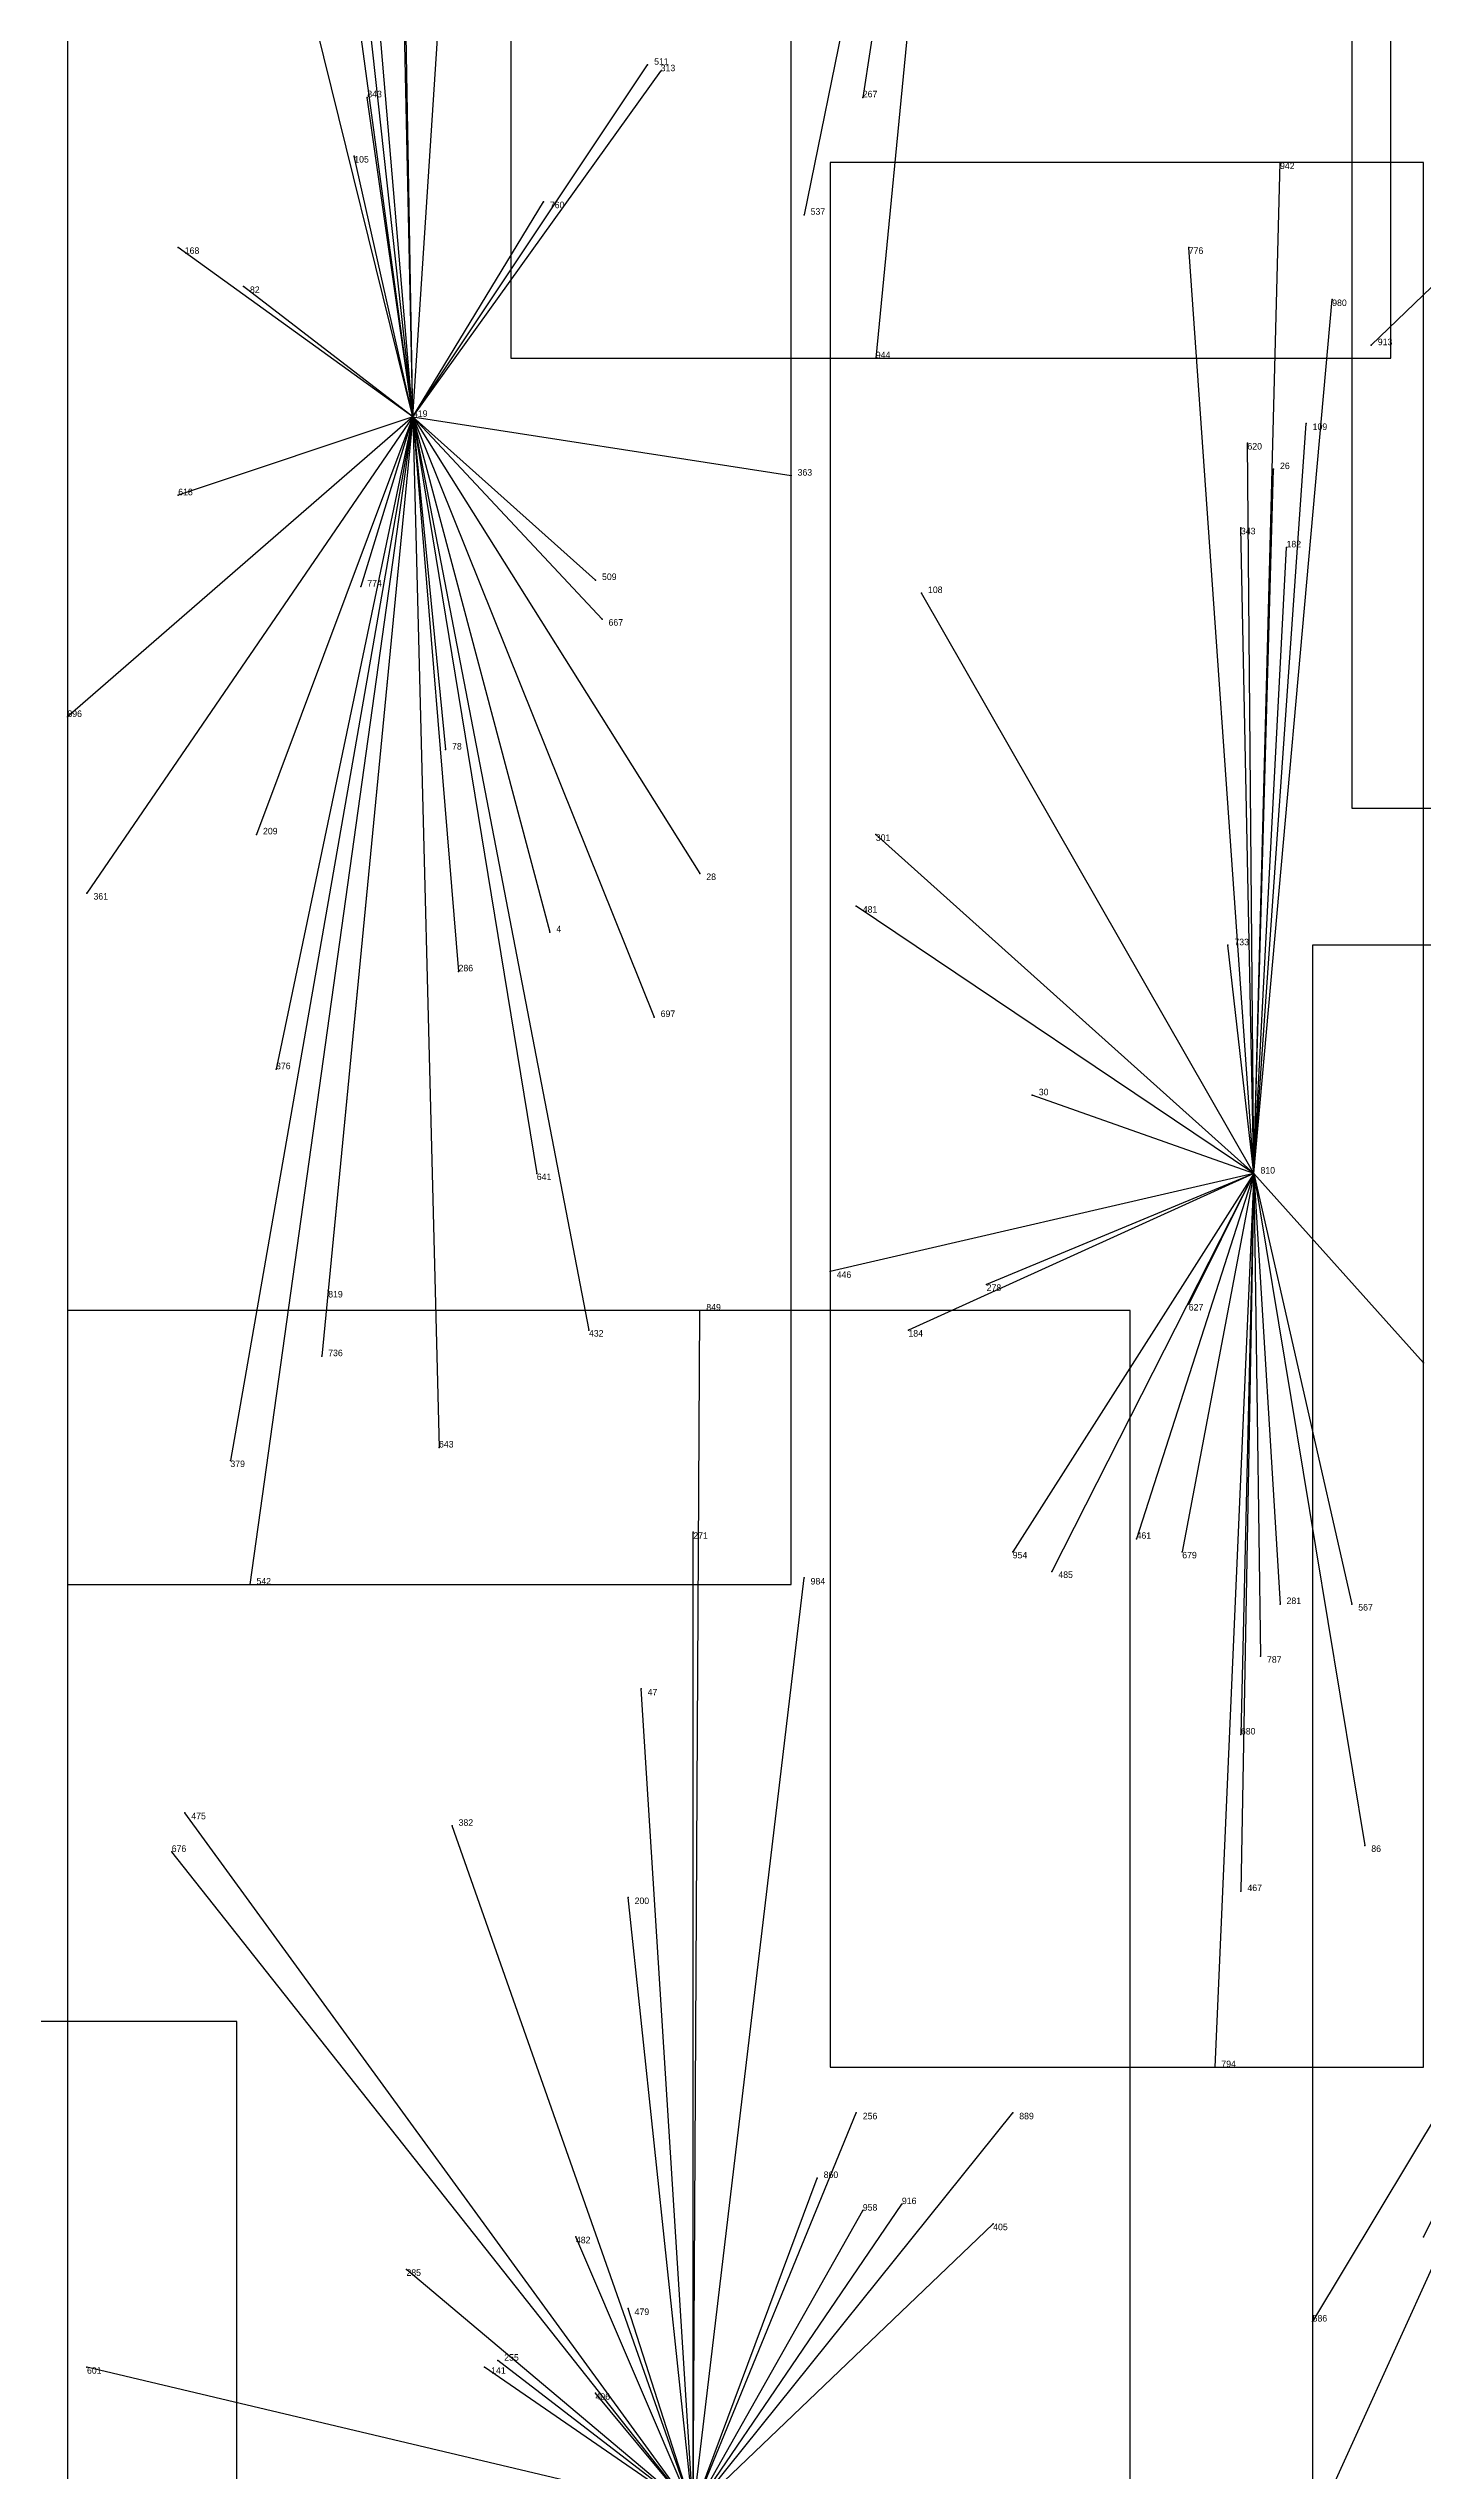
# Model space of a CAD drawing. Extents: x 0 to 1, y 0 to 1.
# Drawn here: x 0.5551 to 0.766, y 0.416 to 0.7875 of the extents above; entities that cross this region are included whole.
import ezdxf

# ---------------------------------------------------------------- set-up
doc = ezdxf.new("R2010")
doc.units = 0
for name, color, linetype in [('Clients', 3, 'CONTINUOUS'), ('Facilities', 3, 'CONTINUOUS'), ('Facilities_lines', 3, 'CONTINUOUS'), ('Min_max_boxes', 1, 'CONTINUOUS'), ('Normals', 1, 'CONTINUOUS'), ('Source_points', 5, 'CONTINUOUS'), ('Text', 3, 'CONTINUOUS')]:
    doc.layers.add(name, color=color, linetype=linetype)

msp = doc.modelspace()

# ---------------------------------------------------------------- linework, layer by layer
at = {"layer": 'Clients', "color": 5}
for p in [(0.647, 0.785), (0.649, 0.784), (0.604, 0.78), (0.68, 0.78), (0.602, 0.771), (0.744, 0.77), (0.631, 0.764), (0.671, 0.762), (0.575, 0.757), (0.73, 0.757), (0.585, 0.751), (0.752, 0.749), (0.682, 0.74), (0.758, 0.742), (0.748, 0.73), (0.739, 0.727), (0.669, 0.722), (0.743, 0.723), (0.575, 0.719), (0.738, 0.714), (0.745, 0.711), (0.639, 0.706), (0.603, 0.705), (0.689, 0.704), (0.64, 0.7), (0.558, 0.685), (0.616, 0.68), (0.587, 0.667), (0.682, 0.667), (0.561, 0.658), (0.655, 0.661), (0.679, 0.656), (0.632, 0.652), (0.736, 0.65), (0.618, 0.646), (0.648, 0.639), (0.59, 0.631), (0.706, 0.627), (0.63, 0.615), (0.675, 0.6), (0.598, 0.597), (0.699, 0.598), (0.73, 0.595), (0.638, 0.591), (0.655, 0.594), (0.687, 0.591), (0.597, 0.587), (0.766, 0.586), (0.615, 0.573), (0.583, 0.571), (0.654, 0.56), (0.722, 0.559), (0.703, 0.557), (0.709, 0.554), (0.729, 0.557), (0.586, 0.552), (0.671, 0.553), (0.744, 0.549), (0.755, 0.549), (0.741, 0.541), (0.646, 0.536), (0.738, 0.529), (0.576, 0.517), (0.617, 0.515), (0.574, 0.511), (0.757, 0.512), (0.644, 0.504), (0.738, 0.505), (0.734, 0.478), (0.679, 0.471), (0.703, 0.471), (0.673, 0.461), (0.686, 0.457), (0.68, 0.456), (0.7, 0.454), (0.636, 0.452), (0.766, 0.452), (0.61, 0.447), (0.644, 0.441), (0.749, 0.439), (0.561, 0.432), (0.622, 0.432), (0.624, 0.433), (0.639, 0.428)]:
    msp.add_point(p, dxfattribs=at)
at = {"layer": 'Facilities', "color": 3}
for p in [(0.611, 0.731), (0.74, 0.615)]:
    msp.add_point(p, dxfattribs=at)
at = {"layer": 'Facilities_lines', "color": 3}
for p, q in [((0.611, 0.731), (0.607, 0.917)), ((0.611, 0.731), (0.608, 0.901)), ((0.611, 0.731), (0.622, 0.9)), ((0.611, 0.731), (0.597, 0.895)), ((0.611, 0.731), (0.594, 0.886)), ((0.696, 0.884), (0.671, 0.762)), ((0.696, 0.884), (0.68, 0.78)), ((0.696, 0.884), (0.682, 0.74)), ((0.611, 0.731), (0.583, 0.844)), ((0.611, 0.731), (0.599, 0.819)), ((0.815, 0.797), (0.758, 0.742)), ((0.611, 0.731), (0.647, 0.785)), ((0.611, 0.731), (0.649, 0.784)), ((0.611, 0.731), (0.604, 0.78)), ((0.611, 0.731), (0.602, 0.771)), ((0.74, 0.615), (0.744, 0.77)), ((0.611, 0.731), (0.631, 0.764)), ((0.611, 0.731), (0.575, 0.757)), ((0.74, 0.615), (0.73, 0.757)), ((0.611, 0.731), (0.585, 0.751)), ((0.74, 0.615), (0.752, 0.749)), ((0.611, 0.731), (0.558, 0.685)), ((0.611, 0.731), (0.561, 0.658)), ((0.611, 0.731), (0.575, 0.719)), ((0.611, 0.731), (0.583, 0.571)), ((0.611, 0.731), (0.586, 0.552)), ((0.611, 0.731), (0.587, 0.667)), ((0.611, 0.731), (0.59, 0.631)), ((0.611, 0.731), (0.597, 0.587)), ((0.611, 0.731), (0.598, 0.597)), ((0.611, 0.731), (0.603, 0.705)), ((0.611, 0.731), (0.655, 0.661)), ((0.611, 0.731), (0.632, 0.652)), ((0.611, 0.731), (0.616, 0.68)), ((0.611, 0.731), (0.618, 0.646)), ((0.611, 0.731), (0.669, 0.722)), ((0.611, 0.731), (0.638, 0.591)), ((0.611, 0.731), (0.639, 0.706)), ((0.611, 0.731), (0.63, 0.615)), ((0.611, 0.731), (0.615, 0.573)), ((0.611, 0.731), (0.64, 0.7)), ((0.611, 0.731), (0.648, 0.639)), ((0.74, 0.615), (0.748, 0.73)), ((0.74, 0.615), (0.739, 0.727)), ((0.74, 0.615), (0.743, 0.723)), ((0.74, 0.615), (0.738, 0.714)), ((0.74, 0.615), (0.745, 0.711)), ((0.74, 0.615), (0.689, 0.704)), ((0.74, 0.615), (0.682, 0.667)), ((0.74, 0.615), (0.679, 0.656)), ((0.74, 0.615), (0.736, 0.65)), ((0.74, 0.615), (0.706, 0.627)), ((0.74, 0.615), (0.675, 0.6)), ((0.74, 0.615), (0.687, 0.591)), ((0.74, 0.615), (0.699, 0.598)), ((0.74, 0.615), (0.703, 0.557)), ((0.74, 0.615), (0.709, 0.554)), ((0.74, 0.615), (0.722, 0.559)), ((0.74, 0.615), (0.729, 0.557)), ((0.74, 0.615), (0.73, 0.595)), ((0.74, 0.615), (0.734, 0.478)), ((0.74, 0.615), (0.738, 0.505)), ((0.74, 0.615), (0.738, 0.529)), ((0.74, 0.615), (0.757, 0.512)), ((0.74, 0.615), (0.744, 0.549)), ((0.74, 0.615), (0.766, 0.586)), ((0.74, 0.615), (0.755, 0.549)), ((0.74, 0.615), (0.741, 0.541)), ((0.654, 0.41), (0.655, 0.594)), ((0.654, 0.41), (0.654, 0.56)), ((0.654, 0.41), (0.671, 0.553)), ((0.809, 0.539), (0.749, 0.439)), ((0.809, 0.539), (0.749, 0.407)), ((0.809, 0.539), (0.766, 0.452)), ((0.654, 0.41), (0.646, 0.536)), ((0.654, 0.41), (0.576, 0.517)), ((0.654, 0.41), (0.617, 0.515)), ((0.654, 0.41), (0.574, 0.511)), ((0.654, 0.41), (0.644, 0.504)), ((0.654, 0.41), (0.679, 0.471)), ((0.654, 0.41), (0.703, 0.471)), ((0.654, 0.41), (0.673, 0.461)), ((0.654, 0.41), (0.686, 0.457)), ((0.654, 0.41), (0.68, 0.456)), ((0.654, 0.41), (0.7, 0.454)), ((0.654, 0.41), (0.636, 0.452)), ((0.654, 0.41), (0.61, 0.447)), ((0.654, 0.41), (0.644, 0.441)), ((0.654, 0.41), (0.561, 0.432)), ((0.654, 0.41), (0.622, 0.432)), ((0.654, 0.41), (0.624, 0.433)), ((0.654, 0.41), (0.639, 0.428))]:
    msp.add_line(p, q, dxfattribs=at)
at = {"layer": 'Min_max_boxes', "color": 1}
for p, q in [((0.626, 0.999), (0.626, 0.74)), ((0.626, 0.999), (0.626, 0.74)), ((0.761, 0.74), (0.761, 0.999)), ((0.761, 0.74), (0.761, 0.999)), ((0.755, 0.988), (0.755, 0.671)), ((0.755, 0.988), (0.755, 0.671)), ((0.558, 0.917), (0.558, 0.552)), ((0.558, 0.917), (0.558, 0.552)), ((0.669, 0.552), (0.669, 0.917)), ((0.669, 0.552), (0.669, 0.917)), ((0.766, 0.77), (0.675, 0.77)), ((0.675, 0.77), (0.675, 0.478)), ((0.766, 0.77), (0.675, 0.77)), ((0.675, 0.77), (0.675, 0.478)), ((0.675, 0.77), (0.675, 0.77)), ((0.766, 0.478), (0.766, 0.77)), ((0.766, 0.478), (0.766, 0.77)), ((0.766, 0.77), (0.766, 0.77)), ((0.626, 0.74), (0.761, 0.74)), ((0.626, 0.74), (0.761, 0.74)), ((0.626, 0.74), (0.626, 0.74)), ((0.761, 0.74), (0.761, 0.74)), ((0.755, 0.671), (0.882, 0.671)), ((0.755, 0.671), (0.882, 0.671)), ((0.755, 0.671), (0.755, 0.671)), ((0.869, 0.65), (0.749, 0.65)), ((0.749, 0.65), (0.749, 0.347)), ((0.869, 0.65), (0.749, 0.65)), ((0.749, 0.65), (0.749, 0.347)), ((0.749, 0.65), (0.749, 0.65)), ((0.721, 0.594), (0.558, 0.594)), ((0.558, 0.594), (0.558, 0.239)), ((0.721, 0.594), (0.558, 0.594)), ((0.558, 0.594), (0.558, 0.239)), ((0.558, 0.594), (0.558, 0.594)), ((0.721, 0.239), (0.721, 0.594)), ((0.721, 0.239), (0.721, 0.594)), ((0.721, 0.594), (0.721, 0.594)), ((0.558, 0.552), (0.669, 0.552)), ((0.558, 0.552), (0.669, 0.552)), ((0.558, 0.552), (0.558, 0.552)), ((0.669, 0.552), (0.669, 0.552)), ((0.584, 0.485), (0.446, 0.485)), ((0.584, 0.485), (0.446, 0.485)), ((0.584, 0.003), (0.584, 0.485)), ((0.584, 0.003), (0.584, 0.485)), ((0.584, 0.485), (0.584, 0.485)), ((0.675, 0.478), (0.766, 0.478)), ((0.675, 0.478), (0.766, 0.478)), ((0.675, 0.478), (0.675, 0.478)), ((0.766, 0.478), (0.766, 0.478))]:
    msp.add_line(p, q, dxfattribs=at)
at = {"layer": 'Normals', "color": 1}
for p, q in [((0.647, 0.785), (0.647, 0.785, 0.1)), ((0.649, 0.784), (0.649, 0.784, 0.1)), ((0.604, 0.78), (0.604, 0.78, 0.1)), ((0.68, 0.78), (0.68, 0.78, 0.1)), ((0.602, 0.771), (0.602, 0.771, 0.1)), ((0.744, 0.77), (0.744, 0.77, 0.1)), ((0.631, 0.764), (0.631, 0.764, 0.1)), ((0.671, 0.762), (0.671, 0.762, 0.1)), ((0.575, 0.757), (0.575, 0.757, 0.1)), ((0.73, 0.757), (0.73, 0.757, 0.1)), ((0.585, 0.751), (0.585, 0.751, 0.1)), ((0.752, 0.749), (0.752, 0.749, 0.1)), ((0.682, 0.74), (0.682, 0.74, 0.1)), ((0.758, 0.742), (0.758, 0.742, 0.1)), ((0.611, 0.731), (0.611, 0.731, 0.1)), ((0.748, 0.73), (0.748, 0.73, 0.1)), ((0.739, 0.727), (0.739, 0.727, 0.1)), ((0.669, 0.722), (0.669, 0.722, 0.1)), ((0.743, 0.723), (0.743, 0.723, 0.1)), ((0.575, 0.719), (0.575, 0.719, 0.1)), ((0.738, 0.714), (0.738, 0.714, 0.1)), ((0.745, 0.711), (0.745, 0.711, 0.1)), ((0.639, 0.706), (0.639, 0.706, 0.1)), ((0.603, 0.705), (0.603, 0.705, 0.1)), ((0.689, 0.704), (0.689, 0.704, 0.1)), ((0.64, 0.7), (0.64, 0.7, 0.1)), ((0.558, 0.685), (0.558, 0.685, 0.1)), ((0.616, 0.68), (0.616, 0.68, 0.1)), ((0.587, 0.667), (0.587, 0.667, 0.1)), ((0.682, 0.667), (0.682, 0.667, 0.1)), ((0.561, 0.658), (0.561, 0.658, 0.1)), ((0.655, 0.661), (0.655, 0.661, 0.1)), ((0.679, 0.656), (0.679, 0.656, 0.1)), ((0.632, 0.652), (0.632, 0.652, 0.1)), ((0.736, 0.65), (0.736, 0.65, 0.1)), ((0.618, 0.646), (0.618, 0.646, 0.1)), ((0.648, 0.639), (0.648, 0.639, 0.1)), ((0.59, 0.631), (0.59, 0.631, 0.1)), ((0.706, 0.627), (0.706, 0.627, 0.1)), ((0.63, 0.615), (0.63, 0.615, 0.1)), ((0.74, 0.615), (0.74, 0.615, 0.1)), ((0.675, 0.6), (0.675, 0.6, 0.1)), ((0.598, 0.597), (0.598, 0.597, 0.1)), ((0.699, 0.598), (0.699, 0.598, 0.1)), ((0.73, 0.595), (0.73, 0.595, 0.1)), ((0.638, 0.591), (0.638, 0.591, 0.1)), ((0.655, 0.594), (0.655, 0.594, 0.1)), ((0.687, 0.591), (0.687, 0.591, 0.1)), ((0.597, 0.587), (0.597, 0.587, 0.1)), ((0.766, 0.586), (0.766, 0.586, 0.1)), ((0.615, 0.573), (0.615, 0.573, 0.1)), ((0.583, 0.571), (0.583, 0.571, 0.1)), ((0.654, 0.56), (0.654, 0.56, 0.1)), ((0.722, 0.559), (0.722, 0.559, 0.1)), ((0.703, 0.557), (0.703, 0.557, 0.1)), ((0.709, 0.554), (0.709, 0.554, 0.1)), ((0.729, 0.557), (0.729, 0.557, 0.1)), ((0.586, 0.552), (0.586, 0.552, 0.1)), ((0.671, 0.553), (0.671, 0.553, 0.1)), ((0.744, 0.549), (0.744, 0.549, 0.1)), ((0.755, 0.549), (0.755, 0.549, 0.1)), ((0.741, 0.541), (0.741, 0.541, 0.1)), ((0.646, 0.536), (0.646, 0.536, 0.1)), ((0.738, 0.529), (0.738, 0.529, 0.1)), ((0.576, 0.517), (0.576, 0.517, 0.1)), ((0.617, 0.515), (0.617, 0.515, 0.1)), ((0.574, 0.511), (0.574, 0.511, 0.1)), ((0.757, 0.512), (0.757, 0.512, 0.1)), ((0.644, 0.504), (0.644, 0.504, 0.1)), ((0.738, 0.505), (0.738, 0.505, 0.1)), ((0.734, 0.478), (0.734, 0.478, 0.1)), ((0.679, 0.471), (0.679, 0.471, 0.1)), ((0.703, 0.471), (0.703, 0.471, 0.1)), ((0.673, 0.461), (0.673, 0.461, 0.1)), ((0.686, 0.457), (0.686, 0.457, 0.1)), ((0.68, 0.456), (0.68, 0.456, 0.1)), ((0.7, 0.454), (0.7, 0.454, 0.1)), ((0.636, 0.452), (0.636, 0.452, 0.1)), ((0.766, 0.452), (0.766, 0.452, 0.1)), ((0.61, 0.447), (0.61, 0.447, 0.1)), ((0.644, 0.441), (0.644, 0.441, 0.1)), ((0.749, 0.439), (0.749, 0.439, 0.1)), ((0.561, 0.432), (0.561, 0.432, 0.1)), ((0.622, 0.432), (0.622, 0.432, 0.1)), ((0.624, 0.433), (0.624, 0.433, 0.1)), ((0.639, 0.428), (0.639, 0.428, 0.1))]:
    msp.add_line(p, q, dxfattribs=at)
at = {"layer": 'Source_points', "color": 5}
for p in [(0.647, 0.785), (0.649, 0.784), (0.604, 0.78), (0.68, 0.78), (0.602, 0.771), (0.744, 0.77), (0.631, 0.764), (0.671, 0.762), (0.575, 0.757), (0.73, 0.757), (0.585, 0.751), (0.752, 0.749), (0.682, 0.74), (0.758, 0.742), (0.611, 0.731), (0.748, 0.73), (0.739, 0.727), (0.669, 0.722), (0.743, 0.723), (0.575, 0.719), (0.738, 0.714), (0.745, 0.711), (0.639, 0.706), (0.603, 0.705), (0.689, 0.704), (0.64, 0.7), (0.558, 0.685), (0.616, 0.68), (0.587, 0.667), (0.682, 0.667), (0.561, 0.658), (0.655, 0.661), (0.679, 0.656), (0.632, 0.652), (0.736, 0.65), (0.618, 0.646), (0.648, 0.639), (0.59, 0.631), (0.706, 0.627), (0.63, 0.615), (0.74, 0.615), (0.675, 0.6), (0.598, 0.597), (0.699, 0.598), (0.73, 0.595), (0.638, 0.591), (0.655, 0.594), (0.687, 0.591), (0.597, 0.587), (0.766, 0.586), (0.615, 0.573), (0.583, 0.571), (0.654, 0.56), (0.722, 0.559), (0.703, 0.557), (0.709, 0.554), (0.729, 0.557), (0.586, 0.552), (0.671, 0.553), (0.744, 0.549), (0.755, 0.549), (0.741, 0.541), (0.646, 0.536), (0.738, 0.529), (0.576, 0.517), (0.617, 0.515), (0.574, 0.511), (0.757, 0.512), (0.644, 0.504), (0.738, 0.505), (0.734, 0.478), (0.679, 0.471), (0.703, 0.471), (0.673, 0.461), (0.686, 0.457), (0.68, 0.456), (0.7, 0.454), (0.636, 0.452), (0.766, 0.452), (0.61, 0.447), (0.644, 0.441), (0.749, 0.439), (0.561, 0.432), (0.622, 0.432), (0.624, 0.433), (0.639, 0.428)]:
    msp.add_point(p, dxfattribs=at)

# ---------------------------------------------------------------- texts
at = {"layer": 'Text', "color": 3}
for s, p in [('511', (0.648, 0.785)), ('313', (0.649, 0.784)), ('843', (0.604, 0.78)), ('267', (0.68, 0.78)), ('105', (0.602, 0.77)), ('942', (0.744, 0.769)), ('760', (0.632, 0.763)), ('537', (0.672, 0.762)), ('168', (0.576, 0.756)), ('776', (0.73, 0.756)), ('82', (0.586, 0.75)), ('980', (0.752, 0.748)), ('913', (0.759, 0.742)), ('944', (0.682, 0.74)), ('419', (0.611, 0.731)), ('109', (0.749, 0.729)), ('620', (0.739, 0.726)), ('363', (0.67, 0.722)), ('26', (0.744, 0.723)), ('618', (0.575, 0.719)), ('343', (0.738, 0.713)), ('182', (0.745, 0.711)), ('774', (0.604, 0.705)), ('509', (0.64, 0.706)), ('108', (0.69, 0.704)), ('667', (0.641, 0.699)), ('896', (0.558, 0.685)), ('78', (0.617, 0.68)), ('209', (0.588, 0.667)), ('301', (0.682, 0.666)), ('361', (0.562, 0.657)), ('28', (0.656, 0.66)), ('481', (0.68, 0.655)), ('4', (0.633, 0.652)), ('733', (0.737, 0.65)), ('286', (0.618, 0.646)), ('697', (0.649, 0.639)), ('376', (0.59, 0.631)), ('30', (0.707, 0.627)), ('641', (0.63, 0.614)), ('810', (0.741, 0.615)), ('446', (0.676, 0.599)), ('819', (0.598, 0.596)), ('849', (0.656, 0.594)), ('278', (0.699, 0.597)), ('627', (0.73, 0.594)), ('432', (0.638, 0.59)), ('184', (0.687, 0.59)), ('736', (0.598, 0.587)), ('643', (0.615, 0.573)), ('379', (0.583, 0.57)), ('271', (0.654, 0.559)), ('461', (0.722, 0.559)), ('954', (0.703, 0.556)), ('485', (0.71, 0.553)), ('679', (0.729, 0.556)), ('542', (0.587, 0.552)), ('984', (0.672, 0.552)), ('281', (0.745, 0.549)), ('567', (0.756, 0.548)), ('787', (0.742, 0.54)), ('47', (0.647, 0.535)), ('680', (0.738, 0.529)), ('475', (0.577, 0.516)), ('382', (0.618, 0.515)), ('676', (0.574, 0.511)), ('86', (0.758, 0.511)), ('467', (0.739, 0.505)), ('200', (0.645, 0.503)), ('794', (0.735, 0.478)), ('256', (0.68, 0.47)), ('889', (0.704, 0.47)), ('860', (0.674, 0.461)), ('958', (0.68, 0.456)), ('916', (0.686, 0.457)), ('405', (0.7, 0.453)), ('482', (0.636, 0.451)), ('285', (0.61, 0.446)), ('479', (0.645, 0.44)), ('586', (0.749, 0.439)), ('601', (0.561, 0.431)), ('141', (0.623, 0.431)), ('255', (0.625, 0.433)), ('406', (0.639, 0.427))]:
    msp.add_text(s, height=0.001, dxfattribs=at).set_placement(p)

doc.saveas('drawing.dxf')
